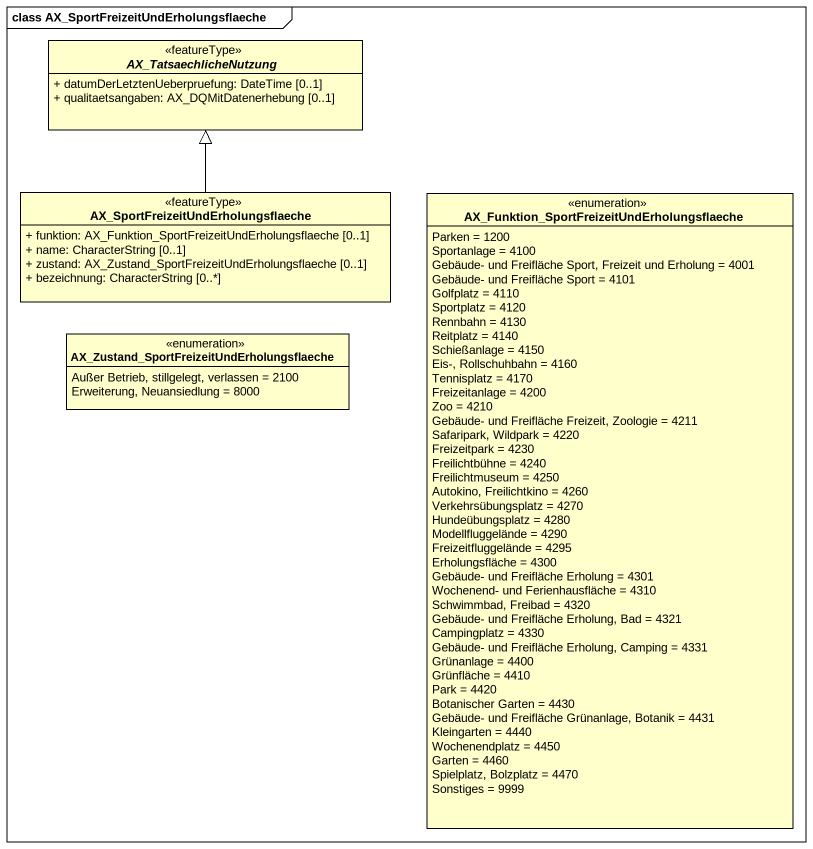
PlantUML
@startuml
mainframe class AX_SportFreizeitUndErholungsflaeche
hide circle
hide empty members
skinparam classAttributeIconSize 0
abstract class AX_TatsaechlicheNutzung <<featureType>> {
  + datumDerLetztenUeberpruefung: DateTime [0..1]
  + qualitaetsangaben: AX_DQMitDatenerhebung [0..1]
}
class "AX_SportFreizeitUndErholungsflaeche" as AX_SportFreizeitUndErholungs <<featureType>> {
  + funktion: AX_Funktion_SportFreizeitUndErholungsflaeche [0..1]
  + name: CharacterString [0..1]
  + zustand: AX_Zustand_SportFreizeitUndErholungsflaeche [0..1]
  + bezeichnung: CharacterString [0..*]
}
enum "AX_Funktion_SportFreizeitUndErholungsflaeche" as AX_Funktion {
  Parken = 1200
  Sportanlage = 4100
  Gebäude- und Freifläche Sport, Freizeit und Erholung = 4001
  Gebäude- und Freifläche Sport = 4101
  Golfplatz = 4110
  Sportplatz = 4120
  Rennbahn = 4130
  Reitplatz = 4140
  Schießanlage = 4150
  Eis-, Rollschuhbahn = 4160
  Tennisplatz = 4170
  Freizeitanlage = 4200
  Zoo = 4210
  Gebäude- und Freifläche Freizeit, Zoologie = 4211
  Safaripark, Wildpark = 4220
  Freizeitpark = 4230
  Freilichtbühne = 4240
  Freilichtmuseum = 4250
  Autokino, Freilichtkino = 4260
  Verkehrsübungsplatz = 4270
  Hundeübungsplatz = 4280
  Modellfluggelände = 4290
  Freizeitfluggelände = 4295
  Erholungsfläche = 4300
  Gebäude- und Freifläche Erholung = 4301
  Wochenend- und Ferienhausfläche = 4310
  Schwimmbad, Freibad = 4320
  Gebäude- und Freifläche Erholung, Bad = 4321
  Campingplatz = 4330
  Gebäude- und Freifläche Erholung, Camping = 4331
  Grünanlage = 4400
  Grünfläche = 4410
  Park = 4420
  Botanischer Garten = 4430
  Gebäude- und Freifläche Grünanlage, Botanik = 4431
  Kleingarten = 4440
  Wochenendplatz = 4450
  Garten = 4460
  Spielplatz, Bolzplatz = 4470
  Sonstiges = 9999
}
enum "AX_Zustand_SportFreizeitUndErholungsflaeche" as AX_Zustand {
  Außer Betrieb, stillgelegt, verlassen = 2100
  Erweiterung, Neuansiedlung = 8000
}
AX_SportFreizeitUndErholungs -up-|> AX_TatsaechlicheNutzung
@enduml
